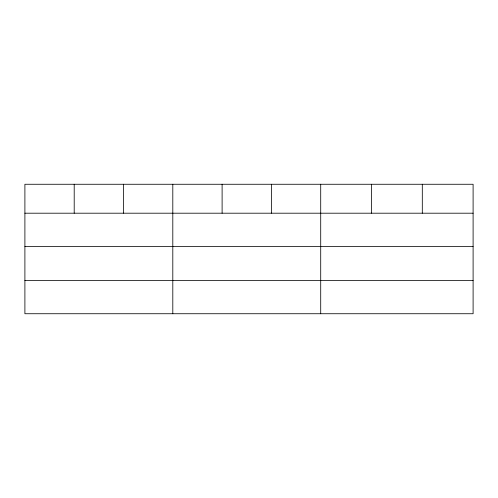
<?xml version="1.0" encoding="UTF-8"?>
<svg xmlns="http://www.w3.org/2000/svg" width="498" height="498" viewBox="0 0 498 498"><rect width="100%" height="100%" fill="white"/><g stroke="black" fill="none" stroke-linecap="round" stroke-linejoin="round"><path stroke-width="0.75" d="M473.1 246.379L473.1 184.266L24.9 184.266L24.9 313.734L473.1 313.734L473.1 246.379L24.9 246.379M24.9 213.2L473.1 213.2M24.9 280.561L473.1 280.561M422.304 184.266L422.304 213.2M371.508 184.266L371.508 213.2M320.712 184.266L320.712 313.734M271.41 184.266L271.41 213.2M222.108 184.266L222.108 213.2M172.806 184.266L172.806 313.734M123.504 184.266L123.504 213.2M74.202 184.266L74.202 213.2"/></g></svg>
